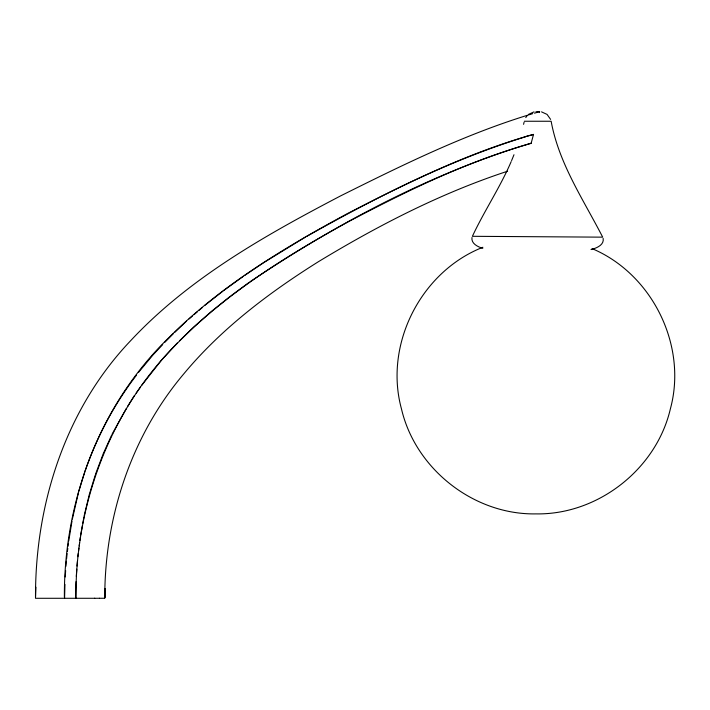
<?xml version="1.0" encoding="UTF-8"?>
<svg xmlns="http://www.w3.org/2000/svg" width="710" height="710" viewBox="0 0 710 710"><rect width="100%" height="100%" fill="white"/><g stroke="black" fill="none" stroke-linecap="round" stroke-linejoin="round"><path stroke-width="1.06" d="M35.509 597.305C35.154 504.082 65.48 409.058 130.596 340.747C189.242 277.894 265.327 235.276 340.693 195.845C402.969 164.8 465.858 133.764 532.678 113.671M99.444 598.273L104.76 598.264L104.92 588.501L104.769 597.412C104.716 516.729 131.492 435.7 183.863 373.779C221.458 328.544 268.904 292.742 318.488 261.653C378.297 225.398 440.999 193.076 507.588 171.216M104.796 594.865L104.769 596.569L104.92 588.501L104.76 597.838M75.686 598.29L76.068 581.632M64.379 597.314C63.785 501.34 99.604 404.673 169.131 337.392C220.455 286.086 283.263 248.34 346.658 213.994C406.564 183.02 467.695 153.023 532.784 134.536M75.926 597.82C75.331 503.976 110.281 409.635 177.456 343.161C226.907 292.697 287.586 255.156 349.116 221.325C407.416 190.688 467.153 161.427 530.752 143.473M35.518 596.32L35.686 586.957L35.5 598.29L94.723 598.281M64.583 598.29L64.947 584.428M65.24 576.964L65.657 570.583M76.307 576.431L76.778 569.163M65.924 566.323L66.394 561.024M66.58 558.903L67.13 553.614M76.999 566.047L77.461 560.873M471.981 237.53C470.996 243.592 477.963 246.956 482.791 248.314M67.406 551.51L67.805 548.351M68.071 546.247L68.471 543.088M68.737 540.984L71.994 521.149M77.834 556.738L78.242 553.489M78.517 551.324L78.934 548.076M79.209 545.919L79.626 542.671M79.902 540.505L80.319 537.257M72.367 519.072L78.535 492.225M80.647 535.109L82.395 525.498M82.786 523.359L83.949 516.942M84.144 515.877L89.238 494.737L95.255 475.079M523.572 124.339L524.078 122.28M531.16 143.225L533.556 134.323M539.396 112.579L539.627 111.71L535.952 111.71M78.863 491.169L84.712 472.115M95.575 474.049L103.163 453.894L111.559 435.301M85.04 471.058C96.977 436.614 114.31 404.07 136.515 375.155M511.582 160.62L513.987 154.736M511.182 161.596C500.097 187.44 484.282 210.87 472.398 236.306L602.692 237.158C583.398 199.572 558.868 163.584 551.146 121.25L524.344 121.25M112.002 434.325L126.442 408.312M127.569 406.502L134.314 395.665M525.773 117.585L526.98 115.89M136.187 393.065L140.536 387.003M141.778 385.264L161.605 360.032L177.26 343.028M138.441 372.51L153.138 354.787L162.705 344.581M164.915 342.229L173.249 333.78M179.639 340.702L193.945 326.795L211.553 311.308L229.951 296.549M174.82 332.289L186.579 321.071M189.064 318.932L192.374 316.083M194.034 314.654L197.345 311.805M198.995 310.377L202.306 307.528M204.791 305.389L222.949 291.127M230.821 295.901L249.024 282.456M223.819 290.452L243.521 276.199M528.471 114.408L534.009 111.861M249.911 281.843C336.788 223.561 430.677 173.355 531.186 143.154M244.444 275.586L263.774 262.594L305.371 237.105M306.329 236.572C376.238 197.38 448.294 160.611 525.089 136.906M482.88 247.275C420.879 271.619 383.782 344.51 401.487 408.978C415.536 469.23 473.996 514.981 535.917 513.889C597.838 514.981 656.297 469.23 670.346 408.978C687.662 345.672 652.33 274.051 592.078 248.615M591.013 249.556C596.187 248.287 604.396 245.083 603.145 238.383M534.497 113.156L539.627 111.71M525.143 136.702L533.503 134.527M94.501 598.281L99.533 598.273M541.526 111.861L547.064 114.408L550.614 119.404"/></g></svg>
